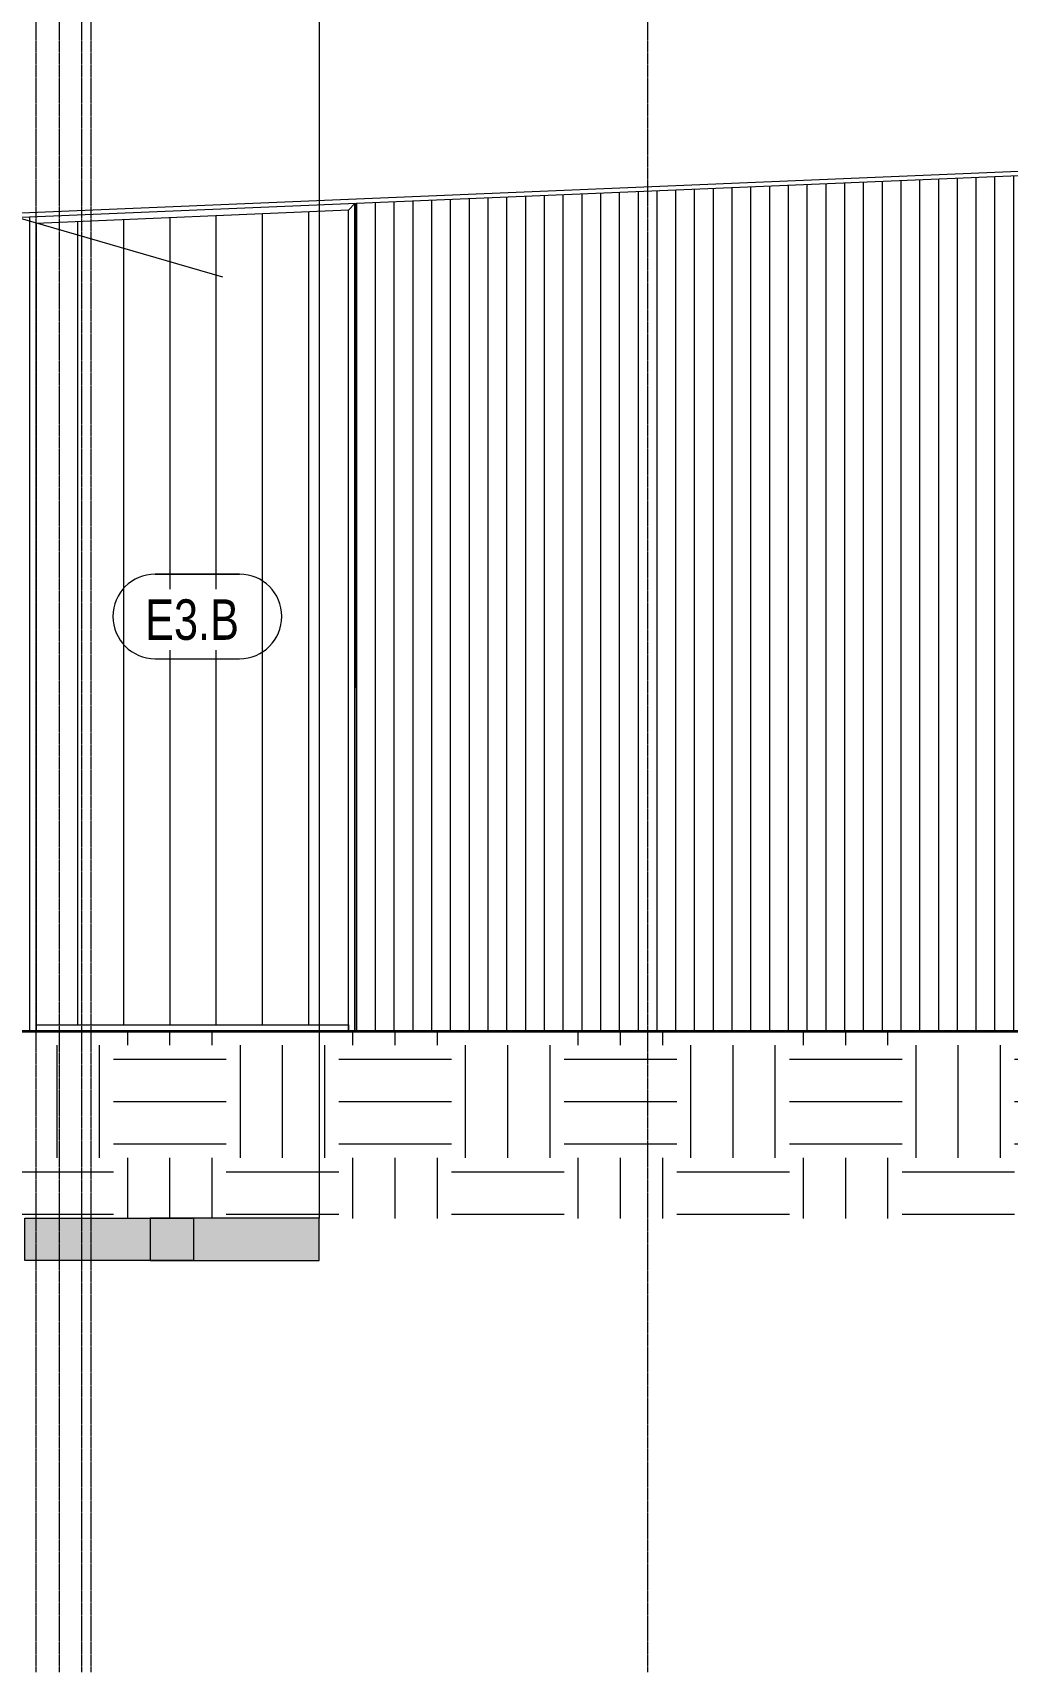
# Model space of a CAD drawing. Header units: inches. Extents: x 20207 to 40520, y -355 to 835.
# Drawn here: x 31822 to 32237, y -273 to 425 of the extents above; entities that cross this region are included whole.
import ezdxf

# ---------------------------------------------------------------- set-up
doc = ezdxf.new("R2010")
doc.units = ezdxf.units.IN
doc.header["$MEASUREMENT"] = 0
doc.linetypes.add('Grid Line 1_2_', pattern=[0.875, 0.5, -0.125, 0.125, -0.125])
for name, color, linetype, lineweight in [('A-ANNO-KEYN', 231, 'Continuous', 9), ('A-FLOR-LEVL', 51, 'Continuous', 9), ('A-GLAZ-CWMG', 51, 'Continuous', 13), ('A-ROOF', 132, 'Continuous', 13), ('A-ROOF-PATT', 132, 'Continuous', 13), ('A-WALL', 113, 'Continuous', 13), ('A-WALL-IDEN', 211, 'Continuous', 9), ('A-WALL-PATT', 111, 'Continuous', 13), ('C-TOPO', 7, 'Continuous', 13), ('G-ANNO-SYMB', 111, 'Continuous', 9), ('S-BEAM', 12, 'Continuous', 13), ('S-GRID', 1, 'Continuous', 9)]:
    doc.layers.add(name, color=color, linetype=linetype, lineweight=lineweight)
doc.styles.add('Century Gothic', font='GOTHIC.TTF', dxfattribs={"width": 0.8, "height": 17.245342})
pattern_1 = [(90, (-21128.053, 0), (-8, 5e-16), [])]

# ---------------------------------------------------------------- blocks, each defined once
blk = doc.blocks.new('Rectangular Mullion - Profile_Polycarbonate_Lower-1767692-Elevation - East')
at = {"layer": 'A-GLAZ-CWMG'}
for p, q in [((-22369.55, 0), (-22369.55, 2.75)), ((-22369.55, 2.75), (-22236.43, 2.75)), ((-22236.43, 2.75), (-22236.43, 0))]:
    blk.add_line(p, q, dxfattribs=at)
blk = doc.blocks.new('Rectangular Mullion - Profile_Polycarbonate_Upper and left-1987911-Elevation - East')
at = {"layer": 'A-GLAZ-CWMG'}
for p, q in [((-22372.3, 346.87), (-22372.3, 0)), ((-22369.55, 344.23), (-22369.55, 0))]:
    blk.add_line(p, q, dxfattribs=at)
blk = doc.blocks.new('Rectangular Mullion - Profile_Polycarbonate_right-1987912-Elevation - East')
at = {"layer": 'A-GLAZ-CWMG'}
for p, q in [((-22233.68, 352.65), (-22236.43, 349.78)), ((-22236.43, 0), (-22236.43, 349.78)), ((-22233.68, 0), (-22233.68, 352.65))]:
    blk.add_line(p, q, dxfattribs=at)
blk = doc.blocks.new('Rectangular Mullion - Profile_Polycarbonate_Upper and left-1987913-Elevation - East')
at = {"layer": 'A-GLAZ-CWMG'}
for q in [(-22369.55, 344.23), (-22233.68, 352.65)]:
    blk.add_line((-22236.43, 349.78), q, dxfattribs=at)
blk = doc.blocks.new('Girt_C - 8_D-1405508-Elevation - East')
at = {"layer": 'S-BEAM'}
for p, q in [((-22233.43, 351.66), (-22233.68, 351.64)), ((-22233.68, 343.64), (-22233.43, 343.65))]:
    blk.add_line(p, q, dxfattribs=at)
blk = doc.blocks.new('HSS-Hollow Structural Section - HSS1-1_2X1-1_2X1_8 - Obsolete-1396620-Elevation - East')
at = {"layer": 'S-BEAM'}
for p, q in [((-22233.43, 155.4), (-22233.68, 155.4)), ((-22233.68, 153.86), (-22233.43, 153.86))]:
    blk.add_line(p, q, dxfattribs=at)
blk = doc.blocks.new('HSS-Hollow Structural Section - HSS1-1_2X1-1_2X1_8 - Obsolete-V34-Elevation - East')
at = {"layer": 'S-BEAM'}
blk.add_line((-22233.68, 152.71), (-22233.43, 152.71), dxfattribs=at)
blk = doc.blocks.new('Section - 3_32_ x 3_8_-18514-Elevation - East')
at = {"layer": 'G-ANNO-SYMB'}
blk.add_hatch(color=256, dxfattribs=at).paths.add_polyline_path([(-22320.83, -79.66), (-22248.83, -79.66), (-22248.83, -97.66), (-22320.83, -97.66)], flags=0)
for p, q in [((-22320.83, -79.66), (-22320.83, -97.66)), ((-22248.83, -79.66), (-22320.83, -79.66)), ((-22248.83, -97.66), (-22248.83, -79.66)), ((-22320.83, -97.66), (-22248.83, -97.66))]:
    blk.add_line(p, q, dxfattribs=at)
blk = doc.blocks.new('Wall Tag - 1_4_-1369832-Elevation - East')
at = {"layer": 'A-WALL-IDEN', "color": 153}
for p, q in [((-21033.47, 164.65), (-20997.47, 164.65)), ((-20997.47, 164.65), (-21033.47, 164.65)), ((-21033.47, 128.65), (-20997.47, 128.65)), ((-21033.47, 128.65), (-20997.47, 128.65))]:
    blk.add_line(p, q, dxfattribs=at)
for centre, start, end in [((-21033.47, 146.65), 90, 270), ((-21033.47, 146.65), 90, 270), ((-20997.47, 146.65), 270, 90), ((-20997.47, 146.65), 270, 90)]:
    blk.add_arc(centre, 18, start, end, dxfattribs=at)

msp = doc.modelspace()

# ---------------------------------------------------------------- hatches: boundary and pattern name
at = {"layer": 'A-ROOF-PATT', "lineweight": 9}
h = msp.add_hatch(dxfattribs=at)
h.set_pattern_fill('FP_28', color=8, style=0, pattern_type=2)
h.set_pattern_definition([(90, (-174.388, -762.154), (-16.082, 1e-15), [])])
h.paths.add_polyline_path([(33305.31, 155.4), (33314.24, 155.4), (33314.24, 155.87), (33303.74, 155.87), (33303.74, 155.4)], flags=0)
h.paths.add_polyline_path([(31820.24, 155.4), (31820.49, 155.4), (31820.49, 173.13), (31820.24, 173.12), (31820.24, 156.16)], flags=0)
h.paths.add_polyline_path([(31959.11, 155.4), (31959.36, 155.4), (31959.36, 185.44), (31959.11, 185.44), (31959.11, 159.41)], flags=0)
h.paths.add_polyline_path([(31819.86, 175.11), (31820.49, 175.22), (31820.49, 186.72), (31819.86, 186.7), (31819.86, 175.22)], flags=0)
at = {"layer": 'A-WALL-PATT', "lineweight": 9}
h = msp.add_hatch(dxfattribs=at)
h.set_pattern_fill('FP_32', color=8, style=0, pattern_type=2)
h.set_pattern_definition(pattern_1)
h.paths.add_polyline_path([(33058.49, 146.25), (33058.49, 398.45), (31959.36, 352.66), (31959.36, 146.25), (33057.74, 146.25)], flags=0)
h = msp.add_hatch(dxfattribs=at)
h.set_pattern_fill('FP_31', color=8, style=0, pattern_type=2)
h.set_pattern_definition([(90, (-22233.678, 0), (-19.685, 1e-15), [])])
h.paths.add_polyline_path([(31956.36, 2.75), (31956.36, 349.78), (31823.24, 344.23), (31823.24, 2.75)], flags=0)
h = msp.add_hatch(dxfattribs=at)
h.set_pattern_fill('FP_32', color=8, style=0, pattern_type=2)
h.set_pattern_definition(pattern_1)
h.paths.add_polyline_path([(33000.47, 0), (33057.74, 0), (33057.74, 146.25), (31959.11, 146.25), (31959.11, 0), (32888.11, 0)], flags=0)
at = {"layer": 'C-TOPO', "lineweight": 9}
h = msp.add_hatch(dxfattribs=at)
h.set_pattern_fill('FP_27', color=8, style=0, pattern_type=2)
h.set_pattern_definition([(0, (-21183.72, 0), (48, 48), [48, -48]), (0, (-21183.72, 18), (48, 48), [48, -48]), (0, (-21183.72, 36), (48, 48), [48, -48]), (90, (-21177.72, 42), (-48, 48), [48, -48]), (90, (-21159.72, 42), (-48, 48), [48, -48]), (90, (-21141.72, 42), (-48, 48), [48, -48])])
h.paths.add_polyline_path([(32708.15, -79.79), (33637.69, -79.79), (33637.69, 0), (31240.72, 0), (31240.72, -79.79), (32398.3, -79.79)], flags=0)
h.paths.add_polyline_path([(33000.47, -60), (32994.99, -60), (32994.99, -36), (33114.99, -36), (33114.99, -60), (33017.99, -60)], flags=0)

# ---------------------------------------------------------------- linework, layer by layer
at = {"layer": 'A-ANNO-KEYN', "color": 153}
msp.add_line((31902.81, 321.26), (31235.83, 515.11), dxfattribs=at)
at = {"layer": 'A-FLOR-LEVL', "linetype": 'Grid Line 1_2_'}
msp.add_line((30965.42, 0), (33831.19, 0), dxfattribs=at)
at = {"layer": 'A-ROOF'}
for p, q in [((31759.69, 346.34), (33072.34, 401.03)), ((33072.34, 399.03), (31759.69, 344.34)), ((31959.36, 187.44), (31959.11, 187.44)), ((31959.11, 185.44), (31959.36, 185.44))]:
    msp.add_line(p, q, dxfattribs=at)
at = {"layer": 'A-WALL'}
for p, q in [((31959.36, 352.66), (31959.36, 146.25)), ((31959.36, 146.25), (31959.11, 146.25)), ((31959.11, 146.25), (31959.11, 0))]:
    msp.add_line(p, q, dxfattribs=at)
at = {"layer": 'C-TOPO', "lineweight": 35}
msp.add_line((31764.66, 0), (32888.11, 0), dxfattribs=at)
at = {"layer": 'C-TOPO'}
msp.add_line((32888.12, 0), (31764.66, 0), dxfattribs=at)
at = {"layer": 'G-ANNO-SYMB'}
msp.add_line((31943.96, 545.16), (31943.96, -79.66), dxfattribs=at)
at = {"layer": 'S-GRID', "linetype": 'Grid Line 1_2_'}
for p, q in [((31823.24, -273.16), (31823.24, 738.66)), ((31833.24, -273.16), (31833.24, 738.66)), ((31833.24, -273.16), (31833.24, 738.66)), ((31842.74, -273.16), (31842.74, 738.66)), ((31846.74, -273.16), (31846.74, 738.66)), ((32083.99, -273.16), (32083.99, 738.66)), ((32083.99, -273.16), (32083.99, 738.66))]:
    msp.add_line(p, q, dxfattribs=at)

# ---------------------------------------------------------------- block references
at = {"layer": 'A-GLAZ-CWMG'}
for name in ['Rectangular Mullion - Profile_Polycarbonate_Upper and left-1987913-Elevation - East', 'Rectangular Mullion - Profile_Polycarbonate_right-1987912-Elevation - East', 'Rectangular Mullion - Profile_Polycarbonate_Upper and left-1987911-Elevation - East', 'Rectangular Mullion - Profile_Polycarbonate_Lower-1767692-Elevation - East']:
    msp.add_blockref(name, (54192.79, 0), dxfattribs=at)
at = {"layer": 'A-WALL-IDEN', "color": 153}
msp.add_blockref('Wall Tag - 1_4_-1369832-Elevation - East', (52907.48, 30.07), dxfattribs=at)
at = {"layer": 'G-ANNO-SYMB', "extrusion": (0, 0, -1)}
msp.add_blockref('Section - 3_32_ x 3_8_-18514-Elevation - East', (-9569.6, 0), dxfattribs=at)
at = {"layer": 'G-ANNO-SYMB'}
msp.add_blockref('Section - 3_32_ x 3_8_-18514-Elevation - East', (54192.79, 0), dxfattribs=at)
at = {"layer": 'S-BEAM'}
for name in ['Girt_C - 8_D-1405508-Elevation - East', 'HSS-Hollow Structural Section - HSS1-1_2X1-1_2X1_8 - Obsolete-1396620-Elevation - East', 'HSS-Hollow Structural Section - HSS1-1_2X1-1_2X1_8 - Obsolete-V34-Elevation - East']:
    msp.add_blockref(name, (54192.79, 0), dxfattribs=at)

# ---------------------------------------------------------------- next in the draw order: texts
at = {"layer": 'A-WALL-IDEN', "insert": (31889.74, 184), "char_height": 17.245, "width": 43.848, "attachment_point": 2, "line_spacing_factor": 0.984117, "style": 'Century Gothic', "bg_fill": 3, "box_fill_scale": 1.25, "bg_fill_color": 0, "bg_fill_transparency": 0}
msp.add_mtext('E3.B', dxfattribs=at)

doc.saveas('drawing.dxf')
